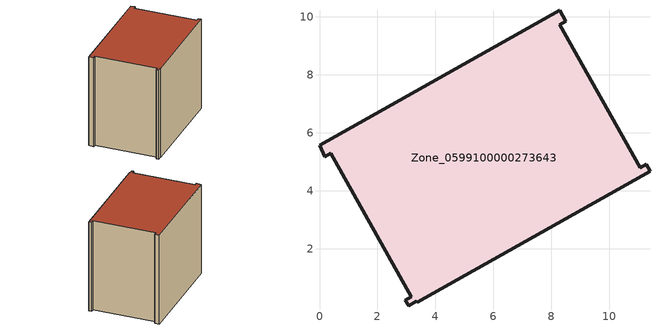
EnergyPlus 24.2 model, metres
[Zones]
Zone_0599100000273643
 floor ground (C_G): 3.07,0.04 2.96,0.23 3.17,0.35 0.39,5.3 0.18,5.18 0,5.58 8.28,10.23 8.49,9.85 8.28,9.73 11.06,4.79 11.27,4.91 11.4,4.67 3.36,0.15 3.34,0.2 z0
 wall outside (C_F): 0,5.58 0.18,5.18 0.39,5.3 3.17,0.35 2.96,0.23 3.07,0.04 3.34,0.2 3.36,0.15 11.4,4.67 11.27,4.91 11.06,4.79 8.28,9.73 8.49,9.85 8.28,10.23 0,5.58 z0:8.53
 roof outside (C_R): 3.07,0.04 3.34,0.2 3.36,0.15 11.4,4.67 11.27,4.91 11.06,4.79 8.28,9.73 8.49,9.85 8.28,10.23 0,5.58 0.18,5.18 0.39,5.3 3.17,0.35 2.96,0.23 z8.53
[BUILDING]
Pand.0599100000273643: North Axis=0; Terrain=City; Loads Convergence Tolerance Value=0.04; Temperature Convergence Tolerance Value=0.4; Solar Distribution=FullExterior; Maximum Number of Warmup Days=25; Minimum Number of Warmup Days=1
[Site:Location]
Rotterdam.The.Hague.AP_ZH_NLD Design_Conditions: Latitude=51.96; Longitude=4.45; Time Zone=1; Elevation=-4.5
[SITE:GROUNDTEMPERATURE:BUILDINGSURFACE]
18, 18, 18, 18, 18, 18, 18, 18, 18, 18, 18, 18
[MATERIAL] Thermal Absorptance=0.9; Solar Absorptance=0.7; Visible Absorptance=0.7
Name | Roughness | Thickness | Conductivity | Density | Specific Heat
G.TC.1965-1974 | MediumSmooth | 0.15 | 0.882353 | 540 | 1210
F.TC.1965-1974 | Rough | 0.3 | 0.697674 | 1920 | 840
R.TC.1965-1974 | MediumRough | 0.2 | 0.232558 | 1500 | 1000
[CONSTRUCTION]
C_G: G.TC.1965-1974
C_F: F.TC.1965-1974
C_R: R.TC.1965-1974
[ZONE]
Zone_0599100000273643: Type=1; Multiplier=1; Ceiling Height=Autocalculate; Volume=Autocalculate; Floor Area=autocalculate; Part of Total Floor Area=Yes
[ZONEINFILTRATION:DESIGNFLOWRATE]
Infil_Zone_0599100000273643: Zone or ZoneList or Space or SpaceList=Zone_0599100000273643; Schedule=AlwaysOn; Design Flow Rate Calculation Method=Flow/Area; Flow Rate per Floor Area=0.003; Constant Term Coefficient=1; Temperature Term Coefficient=0; Velocity Term Coefficient=0; Velocity Squared Term Coefficient=0
[HVACTEMPLATE:ZONE:IDEALLOADSAIRSYSTEM]
Zone_0599100000273643: Maximum Heating Supply Air Temperature=50; Minimum Cooling Supply Air Temperature=13; Maximum Heating Supply Air Humidity Ratio=0.0156; Minimum Cooling Supply Air Humidity Ratio=0.0077; Heating Limit=NoLimit; Cooling Limit=NoLimit; Dehumidification Control Type=ConstantSensibleHeatRatio; Cooling Sensible Heat Ratio=0.7; Dehumidification Setpoint=60; Humidification Control Type=None; Humidification Setpoint=30; Outdoor Air Method=None; Outdoor Air Flow Rate per Person=0.00944; Outdoor Air Flow Rate per Zone Floor Area=0; Outdoor Air Flow Rate per Zone=0; Demand Controlled Ventilation Type=None; Outdoor Air Economizer Type=NoEconomizer; Heat Recovery Type=None; Sensible Heat Recovery Effectiveness=0.7; Latent Heat Recovery Effectiveness=0.65
[ZONECONTROL:THERMOSTAT]
ThermostatControl_Zone_0599100000273643: Zone or ZoneList=Zone_0599100000273643; Control Type Schedule=DualSetpointControlType; Control 1=Thermostat_Zone_0599100000273643; Temperature Difference Between Cutout And Setpoint=0
[THERMOSTATSETPOINT:DUALSETPOINT]
Thermostat_Zone_0599100000273643: Heating Setpoint Temperature Schedule=HeatingSetpoint_Zone_0599100000273643; Cooling Setpoint Temperature Schedule=CoolingSetpoint_Zone_0599100000273643
[SCHEDULE:COMPACT]
HeatingSetpoint_Zone_0599100000273643: Through: 12/31, For: AllDays, Until: 24:00, 21
CoolingSetpoint_Zone_0599100000273643: Through: 12/31, For: AllDays, Until: 24:00, 24
DualSetpointControlType: Through: 12/31, For: AllDays, Until: 24:00, 4
AlwaysOn: Through: 12/31, For: AllDays, Until: 24:00, 1
